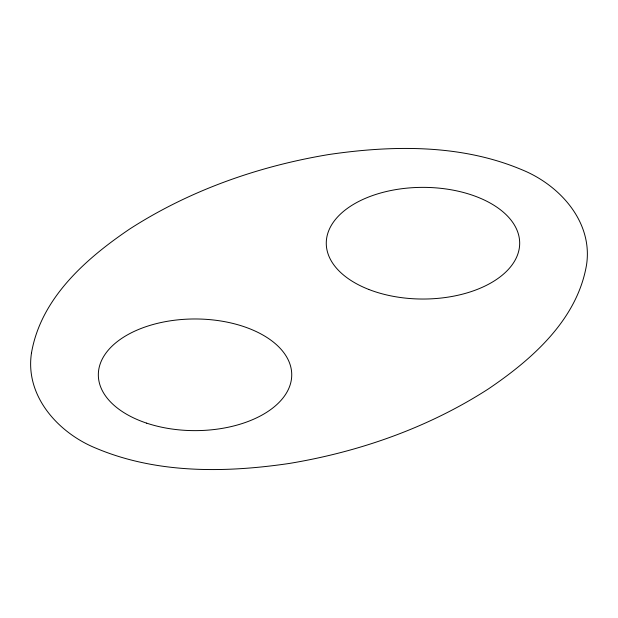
<?xml version="1.0" encoding="UTF-8"?>
<svg xmlns="http://www.w3.org/2000/svg" width="618" height="618" viewBox="0 0 618 618"><rect width="100%" height="100%" fill="white"/><g stroke="black" fill="none" stroke-linecap="round" stroke-linejoin="round"><path stroke-width="0.93" d="M31.464 353.102C24.851 396.292 58.571 433.156 96.315 448.344C156.995 473.851 225.145 472.886 289.201 463.469C359.537 451.804 428.32 427.664 488.398 388.923C532.198 359.274 577.197 319.684 586.536 264.898C593.149 221.707 559.429 184.844 521.685 169.656C461.005 144.148 392.855 145.114 328.799 154.531C258.463 166.196 189.68 190.336 129.602 229.077C85.802 258.726 40.803 298.316 31.464 353.102M146.675 423.152A96.709 55.836 0 0 0 291.735 374.802A96.709 55.836 0 0 0 146.675 326.451A96.709 55.836 0 0 0 146.675 423.152M368.768 289.44A96.709 55.836 0 0 0 519.437 247.185A96.709 55.836 0 0 0 380.719 192.978A96.709 55.836 0 0 0 368.768 289.44"/></g></svg>
